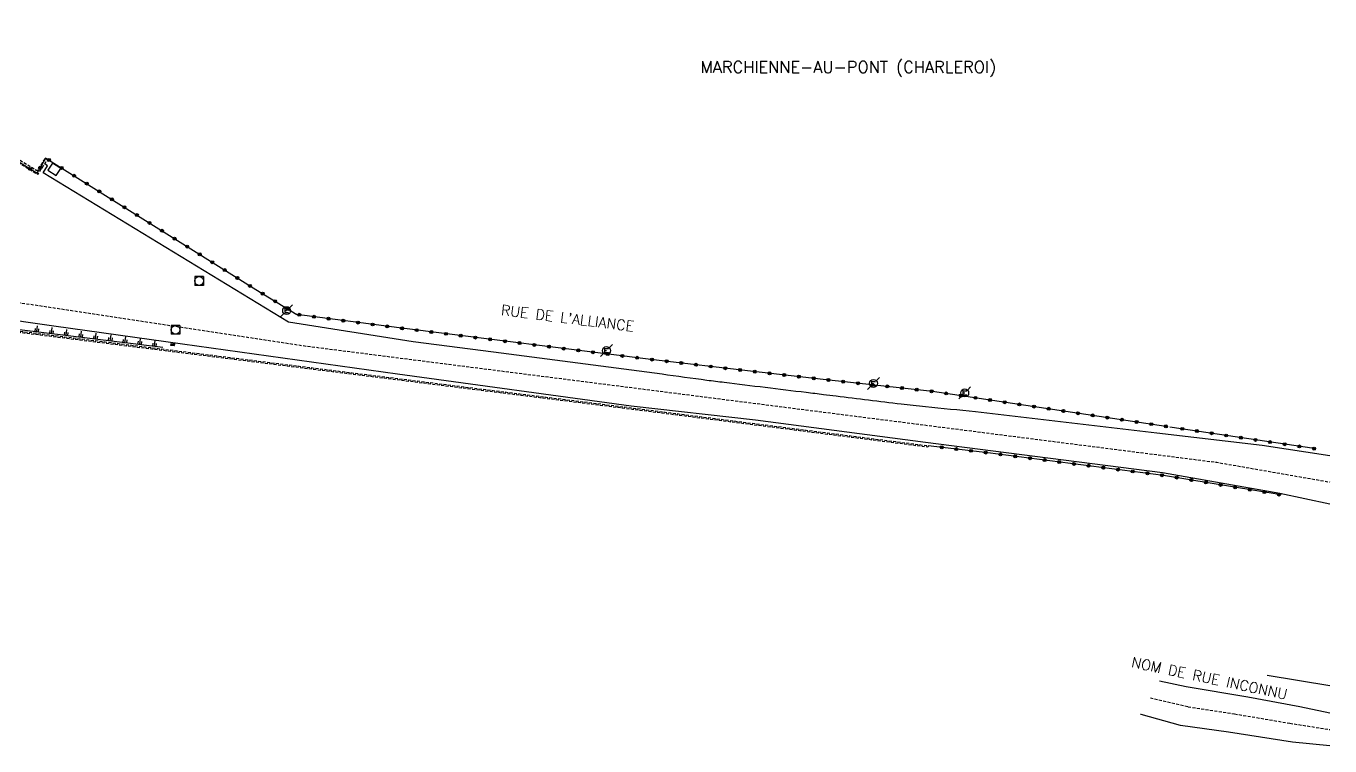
# Model space of a CAD drawing. Header units: millimetres. Extents: x 152000 to 153000, y 121000 to 122000.
# Drawn here: x 152779.9 to 153000, y 121873.4 to 121994.9 of the extents above; entities that cross this region are included whole.
import ezdxf
from ezdxf.enums import TextEntityAlignment as Align

# ---------------------------------------------------------------- set-up
doc = ezdxf.new("R2010")
doc.units = ezdxf.units.MM
doc.linetypes.add('DASHED', pattern=[0.75, 0.5, -0.25])
doc.layers.get('0').update_dxf_attribs({"linetype": 'CONTINUOUS'})
for name, color, linetype in [('W0001', 6, 'DASHED'), ('W0008', 7, 'CONTINUOUS'), ('W0017', 7, 'CONTINUOUS'), ('W0112', 1, 'DASHED'), ('W0211', 2, 'CONTINUOUS'), ('W0322', 7, 'CONTINUOUS'), ('W0400', 7, 'CONTINUOUS'), ('W0420', 7, 'CONTINUOUS'), ('W0471', 7, 'CONTINUOUS'), ('W0980', 7, 'CONTINUOUS'), ('W0989', 7, 'CONTINUOUS')]:
    doc.layers.add(name, color=color, linetype=linetype)
doc.styles.get("Standard").update_dxf_attribs({"font": 'romans.shx', "width": 0.85})

# ---------------------------------------------------------------- blocks, each defined once
blk = doc.blocks.new('T471')
for p, q in [((-0.333334, 0.333334), (-0.333334, -0.333334)), ((-0.333334, 0.333334), (0.333334, 0.333334)), ((-0.333334, 0), (0, 0)), ((0.500001, 0.500001), (1.000002, 1.000002)), ((-0.500001, -0.500001), (-1.000002, -1.000002)), ((-0.333334, -0.333334), (0.333334, -0.333334))]:
    blk.add_line(p, q)
blk.add_ellipse((0, 0), major_axis=(0.471405, 0.471405), ratio=1, start_param=5.4977871438, end_param=11.780972451)
blk = doc.blocks.new('T420')
for p, q in [((0.75, 0.75), (-0.75, 0.75)), ((-0.75, 0.75), (-0.75, -0.75)), ((0.75, 0.75), (0.75, -0.75)), ((0.75, -0.75), (-0.75, -0.75))]:
    blk.add_line(p, q)
blk.add_ellipse((0, 0), major_axis=(-0.53, 0.53), ratio=1, start_param=3.926991, end_param=10.210176)
blk = doc.blocks.new('t322o')
at = {"color": 0, "linetype": 'Continuous'}
for radius in [0.25, 0.15]:
    blk.add_circle((0, 0), radius, dxfattribs=at)
blk = doc.blocks.new('t211o')
at = {"color": 0, "linetype": 'Continuous'}
for p, q in [((-0.29, 0.5), (-0.29, 0)), ((0, 1), (0, 0)), ((0.29, 0.5), (0.29, 0))]:
    blk.add_line(p, q, dxfattribs=at)
blk = doc.blocks.new('T400')
for p, q in [((-0.15, 0.3), (0.15, 0.3)), ((-0.15, -0.25), (-0.15, 0.3)), ((-0.15, 0.15), (0.15, 0.15)), ((-0.15, 0), (0.15, 0)), ((0.15, 0.3), (0.15, -0.25)), ((-0.15, -0.15), (0.15, -0.15)), ((-0.15, -0.25), (-0.15, -0.3)), ((-0.15, -0.3), (0.15, -0.3)), ((0.15, -0.3), (0.15, -0.25))]:
    blk.add_line(p, q)

msp = doc.modelspace()

# ---------------------------------------------------------------- linework, layer by layer
at = {"layer": 'W0001', "flags": 128}
msp.add_lwpolyline([(152471.94, 121992.71), (152483.72, 121994.93), (152505.56, 121991.34), (152560.19, 121980.82), (152596.96, 121975.32), (152631.91, 121969.39), (152688.43, 121960.44), (152723.14, 121956.04), (152771.26, 121949.38), (152826.62, 121940.98), (152980.93, 121921.27), (153000, 121917.94)], dxfattribs=at)
at = {"layer": 'W0001'}
msp.add_lwpolyline([(152969.69, 121881.52), (152976.05, 121880.01), (152983.9, 121878.8), (152993.22, 121877.22), (153000, 121876.16)], dxfattribs=at)
at = {"layer": 'W0008', "flags": 128}
msp.add_lwpolyline([(153000, 121922.35), (152988.58, 121924.11), (152970.77, 121926.18), (152940.18, 121929.81, -0.002519), (152931.74, 121930.62, -0.005147), (152927.62, 121931.08, -0.000034), (152916.65, 121932.43, 0.000176), (152914.53, 121932.69, 0.000131), (152911.61, 121933.04, -0.000028), (152897.78, 121934.73, -0.002961), (152894.85, 121935.1, -0.001144), (152887.28, 121936.13), (152858.81, 121939.86), (152845.3, 121941.59), (152824.25, 121944.93), (152782.83, 121970.13), (152783.58, 121971.3), (152783.08, 121971.68)], format="xyb", dxfattribs=at)
msp.add_lwpolyline([(152752.82, 121948.87), (152784.6, 121944.34), (152806.35, 121941.3), (152842.62, 121936.19), (152882.08, 121930.82), (152903.05, 121928.42), (152931.77, 121924.7), (152943.17, 121923.22), (152971.77, 121919.57), (152991.56, 121916.05), (153000, 121914.27)], dxfattribs=at)
at = {"layer": 'W0008'}
for points in [[(152971.24, 121884.37), (152975.73, 121883.42), (152986.15, 121881.69), (152994.9, 121880.03), (153000, 121878.97)], [(153000, 121873.38), (152993.67, 121874.02), (152982.91, 121875.69), (152974.79, 121876.85), (152968.14, 121878.67), (152968.04, 121878.7)]]:
    msp.add_lwpolyline(points, dxfattribs=at)
at = {"layer": 'W0017', "flags": 128}
msp.add_lwpolyline([(152785.04, 121969.7), (152785.8, 121970.88), (152784.4, 121971.77), (152783.64, 121970.59)], close=True, dxfattribs=at)
at = {"layer": 'W0112', "flags": 128}
msp.add_lwpolyline([(152767.67, 121978.5), (152781.92, 121969.88), (152783.08, 121971.68), (152783.53, 121972.43), (152783.16, 121972.65), (152782.71, 121971.91), (152781.78, 121970.48), (152767.9, 121978.88), (152767.67, 121978.5)], dxfattribs=at)
msp.add_lwpolyline([(152710.7, 121951.56), (152710.73, 121951.82), (152749.42, 121947.12), (152882.28, 121930.45), (152932.18, 121924.07), (152932.15, 121923.82), (152882.25, 121930.2), (152749.39, 121946.86)], close=True, dxfattribs=at)
at = {"layer": 'W0211', "flags": 128}
msp.add_lwpolyline([(152749.42, 121947.12), (152770.99, 121944.65), (152803.02, 121940.7)], dxfattribs=at)
at = {"layer": 'W0211'}
msp.add_lwpolyline([(152989.41, 121885.36), (153000, 121883.57)], dxfattribs=at)
at = {"layer": 'W0322', "flags": 128}
for points in [[(152746.35, 121957.26), (152758.81, 121961.77), (152767.79, 121978.73), (152781.8, 121970.08), (152783.29, 121972.64), (152818.74, 121950.42), (152825.63, 121946.24)], [(152972.32, 121927.34), (152932.95, 121933.24), (152914.49, 121935.26), (152902.19, 121936.66), (152885.82, 121938.59), (152842.9, 121943.95), (152825.63, 121946.23)], [(152997.33, 121923.58), (152972.98, 121927.23)], [(152991.41, 121915.83), (152971.89, 121919.06), (152942.27, 121922.87), (152932.18, 121924.07)]]:
    msp.add_lwpolyline(points, dxfattribs=at)

# ---------------------------------------------------------------- block references
at = {"layer": 'W0211', "rotation": 352.9654583195548}
for p in [(152781.7, 121943.33), (152784.18, 121943.02), (152786.66, 121942.72), (152789.14, 121942.41), (152791.62, 121942.1), (152794.1, 121941.8), (152796.58, 121941.49), (152799.06, 121941.19), (152801.55, 121940.88)]:
    msp.add_blockref('t211o', p, dxfattribs=at)
at = {"layer": 'W0322'}
for p, rotation in [((152783.83, 121972.31), 327.9203209912375), ((152780.6, 121970.82), 328.3226500040838), ((152782.35, 121971.02), 59.74463860897851), ((152785.94, 121970.98), 327.9203209912375), ((152788.06, 121969.65), 327.9203209912375), ((152790.18, 121968.33), 327.9203209912375), ((152792.3, 121967), 327.9203209912375), ((152794.42, 121965.67), 327.9203209912375), ((152796.54, 121964.34), 327.9203209912375), ((152798.65, 121963.01), 327.9203209912375), ((152800.77, 121961.69), 327.9203209912375), ((152802.89, 121960.36), 327.9203209912375), ((152805.01, 121959.03), 327.9203209912375), ((152807.13, 121957.7), 327.9203209912375), ((152809.25, 121956.38), 327.9203209912375), ((152811.36, 121955.05), 327.9203209912375), ((152813.48, 121953.72), 327.9203209912375), ((152815.6, 121952.39), 327.9203209912375), ((152817.72, 121951.06), 327.9203209912375), ((152819.85, 121949.75), 328.7466412490506), ((152821.98, 121948.46), 328.7466412490506), ((152824.12, 121947.16), 328.7466412490506), ((152826.04, 121946.18), 172.4666745021662), ((152828.52, 121945.85), 172.4666745021662), ((152831, 121945.52), 172.4666745021662), ((152833.48, 121945.19), 172.4666745021662), ((152835.95, 121944.87), 172.4666745021662), ((152838.43, 121944.54), 172.4666745021662), ((152840.91, 121944.21), 172.4666745021662), ((152843.39, 121943.89), 172.8880373267473), ((152845.87, 121943.58), 172.8880373267473), ((152848.35, 121943.27), 172.8880373267473), ((152850.83, 121942.96), 172.8880373267473), ((152853.31, 121942.65), 172.8880373267473), ((152855.79, 121942.34), 172.8880373267473), ((152858.27, 121942.03), 172.8880373267473), ((152860.75, 121941.72), 172.8880373267473), ((152863.24, 121941.41), 172.8880373267473), ((152865.72, 121941.1), 172.8880373267473), ((152868.2, 121940.79), 172.8880373267473), ((152870.68, 121940.48), 172.8880373267473), ((152873.16, 121940.17), 172.8880373267473), ((152875.64, 121939.86), 172.8880373267473), ((152878.12, 121939.55), 172.8880373267473), ((152880.6, 121939.24), 172.8880373267473), ((152883.08, 121938.93), 172.8880373267473), ((152885.56, 121938.62), 172.8880373267473), ((152888.04, 121938.33), 173.2621907692875), ((152890.53, 121938.04), 173.2621907692875), ((152893.01, 121937.74), 173.2621907692875), ((152895.49, 121937.45), 173.2621907692875), ((152897.98, 121937.16), 173.2621907692875), ((152900.46, 121936.86), 173.2621907692875), ((152902.94, 121936.57), 173.5265694451229), ((152905.43, 121936.29), 173.5265694451229), ((152907.91, 121936.01), 173.5265694451229), ((152910.39, 121935.73), 173.5265694451229), ((152912.88, 121935.45), 173.5265694451229), ((152915.36, 121935.17), 173.7526503402743), ((152917.85, 121934.89), 173.7526503402743), ((152920.33, 121934.62), 173.7526503402743), ((152922.82, 121934.35), 173.7526503402743), ((152925.3, 121934.08), 173.7526503402743), ((152927.79, 121933.81), 173.7526503402743), ((152930.27, 121933.53), 173.7526503402743), ((152932.76, 121933.26), 173.7526503402743), ((152935.23, 121932.9), 171.4746317055496), ((152937.7, 121932.53), 171.4746317055496), ((152940.18, 121932.16), 171.4746317055496), ((152942.65, 121931.79), 171.4746317055496), ((152945.12, 121931.42), 171.4746317055496), ((152947.59, 121931.05), 171.4746317055496), ((152950.07, 121930.68), 171.4746317055496), ((152952.54, 121930.31), 171.4746317055496), ((152955.01, 121929.93), 171.4746317055496), ((152957.48, 121929.56), 171.4746317055496), ((152959.96, 121929.19), 171.4746317055496), ((152962.43, 121928.82), 171.4746317055496), ((152964.9, 121928.45), 171.4746317055496), ((152967.37, 121928.08), 171.4746317055496), ((152969.84, 121927.71), 171.4746317055496), ((152972.32, 121927.34), 171.4746317055496), ((152975.08, 121926.92), 171.4661305022303), ((152977.55, 121926.55), 171.4661305022303), ((152980.02, 121926.18), 171.4661305022303), ((152982.49, 121925.8), 171.4661305022303), ((152984.97, 121925.43), 171.4661305022303), ((152987.44, 121925.06), 171.4661305022303), ((152934.48, 121923.8), 173.2295082850932), ((152936.96, 121923.5), 173.2295082850932), ((152939.44, 121923.21), 173.2295082850932), ((152941.92, 121922.91), 173.2295082850932), ((152989.91, 121924.69), 171.4661305022303), ((152992.38, 121924.32), 171.4661305022303), ((152994.86, 121923.95), 171.4661305022303), ((152997.33, 121923.58), 171.4661305022303), ((152944.4, 121922.6), 172.6650672903407), ((152946.88, 121922.28), 172.6650672903407), ((152949.36, 121921.96), 172.6650672903407), ((152951.84, 121921.64), 172.6650672903407), ((152954.32, 121921.32), 172.6650672903407), ((152956.8, 121921), 172.6650672903407), ((152959.28, 121920.68), 172.6650672903407), ((152961.76, 121920.36), 172.6650672903407), ((152964.24, 121920.04), 172.6650672903407), ((152966.72, 121919.72), 172.6650672903407), ((152969.2, 121919.41), 172.6650672903407), ((152971.68, 121919.09), 172.6650672903407), ((152974.15, 121918.69), 170.6099411247143), ((152976.61, 121918.28), 170.6099411247143), ((152979.08, 121917.87), 170.6099411247143), ((152981.55, 121917.46), 170.6099411247143), ((152984.01, 121917.05), 170.6099411247143), ((152986.48, 121916.65), 170.6099411247143), ((152988.95, 121916.24), 170.6099411247143), ((152991.41, 121915.83), 170.6099411247143)]:
    msp.add_blockref('t322o', p, dxfattribs=dict(at, rotation=rotation))
at = {"layer": 'W0400', "rotation": 85.21164998688147}
msp.add_blockref('T400', (152804.71, 121941.14), dxfattribs=at)
at = {"layer": 'W0420'}
for p in [(152809.15, 121951.9), (152805.17, 121943.64)]:
    msp.add_blockref('T420', p, dxfattribs=at)
at = {"layer": 'W0471'}
for p in [(152823.92, 121946.88), (152877.9, 121940.14), (152922.96, 121934.59), (152938.36, 121932.99)]:
    msp.add_blockref('T471', p, dxfattribs=at)

# ---------------------------------------------------------------- texts
at = {"layer": 'W0980'}
msp.add_text('MARCHIENNE-AU-PONT (CHARLEROI)', height=2, dxfattribs=at).set_placement((152918.72, 121987.86), align=Align.MIDDLE)
at = {"layer": 'W0989'}
for s, rotation, p in [("RUE DE L'ALLIANCE", 352.8781, (152871.34, 121945.62)), ('NOM DE RUE INCONNU', 348.0831, (152979.67, 121884.82))]:
    msp.add_text(s, height=1.75, rotation=rotation, dxfattribs=at).set_placement(p, align=Align.MIDDLE)

doc.saveas('drawing.dxf')
